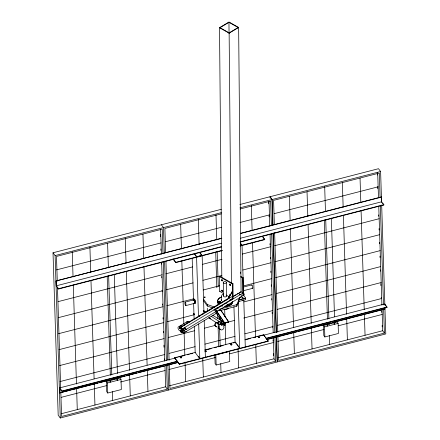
<?xml version="1.0" encoding="UTF-8"?>
<svg xmlns="http://www.w3.org/2000/svg" width="440" height="440" viewBox="0 0 440 440"><rect width="100%" height="100%" fill="white"/><g stroke="black" fill="none" stroke-linecap="round" stroke-linejoin="round"><path stroke-width="0.66" d="M224.956 323.059L224.906 325.364L224.56 325.457L224.615 322.867L216.546 310.954M216.926 311.806L224.609 323.158L228.745 322.025L220.682 309.82M181.83 332.37L182.116 332.827L180.593 331.936L180.417 330.803L181.643 331.265L181.83 332.37L183.491 331.37L183.337 330.303L182.089 329.764M221.166 323.774C224.268 320.628 222.167 328.713 221.166 323.774C218.977 323.554 221.26 321.794 221.782 322.768M203.83 310.877C204.589 310.756 205.046 313.12 203.847 310.833M251.62 285.428C252.296 283.888 253.297 287.76 252.511 288.376L243.26 290.763M381.255 199.26L381.238 198.82M218.878 302.137L219.285 302.72L220.27 302.467M221.606 299.844L221.397 300.812C221.227 298.518 220.396 294.586 223.68 294.069M228.206 304.205L227.75 304.568A0.754 0.446 0.1 0 0 228.184 304.293A1.133 0.665 0.1 0 1 227.634 304.398M218.84 310.084L220.115 310.536L236.803 306.224L236.77 304.678L240.119 297.143M236.803 306.224L239.014 301.252M240.108 297.182L238.887 299.909L238.931 301.439L245.691 299.69L245.663 298.139L243.931 295.713M232.513 291.368L228.63 298.634L228.365 298.48L232.249 291.214L232.584 298.716L181.412 329.466L179.284 328.235L179.273 327.833L229.268 297.786M220.049 329.302A2.398 2.134 -57.3 0 1 218.631 327.971L217.773 322.344L218.658 321.112L211.167 316.294M221.04 320.458L223.075 321.794L223.933 327.421A2.398 2.134 -57.3 0 1 219.61 328.603L218.752 322.971L219.516 321.772L222.019 321.09L212.845 315.304M56.304 282.651L56.546 283.327M240.471 273.411L240.427 272.129M193.715 299.893L185.125 302.115L184.861 303.039L185.18 304.793L185.763 305.613L195.014 303.226M185.763 305.613L185.928 303.804L185.125 302.115M180.268 325.804L186.769 321.893M181.044 327.173L182.221 326.469M183.398 325.76L185.163 324.698M196.339 317.983L197.516 317.279M198.693 316.569L200.453 315.513M202.219 314.452L203.396 313.742M205.161 312.68L206.338 311.977M207.515 311.267L209.281 310.211M211.041 309.15L212.218 308.44M213.983 307.379L215.16 306.675M216.337 305.965L218.103 304.909M219.863 303.848L221.04 303.138M222.805 302.077L223.982 301.373M225.159 300.663L226.924 299.607M181.412 329.466L181.368 327.036L232.54 296.285L232.199 296.087M215.386 309.579L240.378 294.541M180.686 330.688L182.347 329.687M182.578 328.576L183.639 329.186L185.455 328.097L186.186 329.428L217.091 310.838L215.743 309.678A1.777 1.007 59 0 0 214.792 309.27M181.538 331.177L183.238 330.204M181.819 331.65L183.48 330.649M182.116 332.09L183.711 333.009L184.415 332.624L184.371 330.407L186.186 329.318M216.716 311.504L241.714 296.466M183.711 333.009L217.124 312.834L217.091 310.838M221.81 277.695L219.511 27.687L229.026 22L238.645 27.473L241.071 291.902L233.239 296.588M228.954 22.325L219.995 27.681L229.147 32.885L238.106 27.527L228.954 22.325L229.053 33.314M231.424 283.168L229.13 33.16L238.645 27.473M223.801 293.716L219.698 291.39L219.566 276.7L220.094 276.381L232.975 283.707L233.112 298.397L232.584 298.716L232.447 284.026L232.975 283.707M219.698 291.39L220.231 291.071M240.961 291.742L242.721 292.743L242.583 278.053L243.111 277.734L240.768 276.403M233.255 296.312L236.055 294.635M237.171 293.97L238.293 293.298M239.415 292.627L240.532 291.957M242.721 292.743L243.249 292.424L243.111 277.734M185.521 331.92L186.225 331.529M242.181 293.475C241.038 294.668 244.761 293.937 242.616 293.304M60.044 389.956L59.565 390.528L60.071 390.836M224.615 322.867L228.751 321.739M221.254 324.346L222.767 323.928M276.276 336.65L277.085 362.01L60.291 418L58.19 415.19L53.015 252.769L221.265 209.319M239.882 204.507L269.808 196.779L271.909 199.59L272.718 224.95M270.155 198.072L270.111 196.702L378.51 168.707L380.611 171.518L381.59 202.356M53.015 252.769L55.116 255.585L221.37 212.647M239.987 207.834L271.909 199.59M270.111 196.702L272.212 199.513L380.611 171.518M221.408 213.84L164.89 228.437L165.66 252.478M240.026 209.033L270.606 201.135L271.376 225.17M56.436 269.896L161.035 242.88M165.484 241.731L221.661 227.222M239.987 222.492L269.434 214.885M274.186 213.659L378.131 186.813M221.513 246.923L58.52 289.02L56.199 285.912L56.04 280.951L221.694 238.167M240.323 233.354L381.359 196.928L381.651 201.779L383.829 204.688L383.84 205.002L240.141 242.11M56.04 280.951L221.837 238.359M240.466 233.552L381.502 197.126M56.188 281.144L56.337 285.797L221.32 243.188M240.614 238.205L381.651 201.779M56.337 285.797L58.509 288.706L221.502 246.615M240.13 241.802L383.829 204.688M240.328 245.41L241.544 245.097L240.361 243.507M173.036 258.698L175.747 262.322L222.233 250.316M240.169 245.68L264.743 239.338L264.754 239.646L240.18 245.993M194.255 253.853L196.576 256.954L202.142 255.519L203.968 312.895M173.431 259.529L175.753 262.631L222.244 250.624M58.102 301.637L162.052 274.791M165.853 273.807L192.577 266.904M202.389 264.369L222.024 259.303M242.314 254.062L270.452 246.796M274.549 245.735L379.148 218.719M58.614 317.592L162.564 290.741M166.359 289.762L193.083 282.86M202.901 280.324L221.876 275.423M242.82 270.017L270.957 262.746M275.061 261.69L379.66 234.674M203.236 289.999L219.599 285.775M58.471 333.713L163.07 306.697M166.87 305.718L193.589 298.815M243.326 285.967L271.469 278.702M275.567 277.646L380.166 250.63M243.282 287.095L251.873 284.873M58.982 349.668L163.576 322.652M167.376 321.673L194.101 314.77M204.573 312.065L207.191 311.388M243.837 301.923L271.975 294.657M276.727 293.43L380.677 266.585M220.726 308.825L236.77 304.678M59.488 365.618L164.087 338.608M168.537 337.458L194.607 330.721M204.424 328.191L215.551 325.314M224.714 322.949L234.526 320.414M243.689 318.048L272.487 310.613M277.233 309.381L381.183 282.535M59.994 381.574L164.593 354.558M169.043 353.414L195.118 346.676M204.936 344.141L235.037 336.369M244.855 333.834L272.993 326.562M277.745 325.336L381.689 298.491M245.086 339.548L263.681 334.747L268.334 341.264L179.339 364.254L174.697 358.039L174.686 357.731L195.272 352.413M204.573 350.014L235.125 342.122M174.697 358.039L177.353 357.357M178.679 357.011L183.992 355.641M187.314 354.783L189.305 354.266M190.636 353.925L192.627 353.408M205.909 349.982L211.222 348.607M214.544 347.749L216.535 347.237M217.866 346.891L223.179 345.521M229.818 343.805L231.814 343.288M233.139 342.947L235.136 342.43M245.097 339.861L250.41 338.486M253.732 337.629L255.723 337.117M257.048 336.77L263.027 335.231M178.255 362.5L59.807 392.86L59.648 387.899L175.296 358.028M262.361 335.544L384.659 303.958L386.98 307.06L386.986 307.373L266.69 338.443M59.648 387.899L61.969 391L177.617 361.136M266.013 338.305L386.98 307.06M59.95 393.058L59.802 388.399L61.974 391.314L177.623 361.444M59.807 392.86L70.439 390.115M71.77 389.769L97.691 383.075M99.017 382.734L109.654 379.99M110.985 379.643L124.938 376.041M126.269 375.694L136.901 372.95M138.232 372.603L164.153 365.91M165.484 365.569L178.112 362.307M267.173 339.306L297.083 331.579M298.414 331.238L324.335 324.544M325.661 324.198L330.979 322.823M332.31 322.482L384.153 309.095M266.656 339.669L384.962 309.117L384.775 307.681M106.387 381.563L119.961 378.054L121.011 379.462L121.336 389.527L107.756 393.03L106.706 391.627L106.387 381.563L107.437 382.965L107.756 393.03M323.483 325.49L337.062 321.986L338.113 323.389L338.432 333.454L324.852 336.963L323.802 335.555L323.483 325.49L324.533 326.898L324.852 336.963M174.686 357.731L179.328 363.941L268.323 340.956M107.437 382.965L121.011 379.462M324.533 326.898L338.113 323.389M61.155 397.359L106.86 385.556M120.604 382.008L165.105 370.513M168.905 369.534L215.259 357.561M229.653 353.843L273.504 342.518M277.602 341.462L323.956 329.489M338.355 325.77L382.201 314.446M216.156 365.035L229.735 361.532L229.411 351.466L215.837 354.97L216.156 365.035L215.105 363.632L214.825 354.904M61.672 413.633L165.621 386.788L164.956 365.86M169.422 385.809L274.021 358.793L273.356 337.865M278.119 357.731L382.718 330.721L382.052 309.793M166.54 365.118L167.31 389.153L61.595 416.455L60.825 392.42M274.94 337.123L275.704 361.158L169.989 388.459L169.224 364.425M383.642 309.045L384.406 333.086L278.69 360.388L277.921 336.347M220.847 324.594L220.55 324.527M221.7 325.182L220.44 324.33L220.27 323.197M230.802 299.877L230.417 299.849M242.209 295.911L243.194 295.57L243.084 295.235M223.949 322.933L224.065 323.543M252.511 288.376L252.071 287.903M203.429 299.024L207.306 304.507L214.335 306.972M216.887 307.868L218.169 308.319M203.462 300.57L207.339 306.053L212.448 307.846M219.511 27.687L229.13 33.16M240.829 277.052L242.583 278.053M219.566 276.7L232.447 284.026M226.144 295.053L229.653 297.05M222.415 324.005L222.415 323.45M232.54 296.285L232.26 293.673M182.264 326.26L181.203 325.644A2.398 1.353 59 0 0 179.85 326.31M184.388 327.486L185.455 328.097M180.455 327.349L179.388 326.733A2.398 1.353 59 0 0 177.997 327.822A2.398 1.353 59 0 0 179.46 330.555L180.521 331.172M181.368 327.036L181.032 326.838L181.066 328.867L179.273 327.833M222.09 321.161L223.075 321.794M221.381 322.514L222.679 323.345M218.537 321.145L219.516 321.772M220.566 322.74L221.463 323.318M217.773 322.344L218.752 322.971M209.93 318.566L218.581 324.126M184.844 328.262L186.186 329.428M382.679 203.445L383.84 205.002M384.813 304.464L386.986 307.373M382.652 330.743L384.406 333.086M333.696 322.856L334.747 324.258L334.659 321.519M262.422 236.231L264.743 239.338M262.433 236.539L264.754 239.646M326.601 324.687L327.652 326.09L327.564 323.351M240.493 243.128L242.039 245.201L243.65 295.741M264.853 336.611L263.681 334.747M265.628 337.645L267.949 340.747M199.821 252.417L202.142 255.519M199.271 252.241L201.647 255.415L196.779 256.674L194.403 253.495M273.955 358.815L275.704 361.158M161.409 224.774L163.51 227.59L164.318 252.945M235.571 342.298L236.363 343.36M237.155 344.416L238.733 346.533M198.44 356.323L200.024 358.441M165.209 386.342L167.31 389.153M116.595 378.923L117.645 380.331L117.557 377.591M109.505 380.754L110.556 382.162L110.49 380.105M238.739 293.15L239.905 294.795M220.677 310.107L222.211 312.378M222.981 313.511L228.745 322.025M215.012 308.682L215.776 309.815M216.453 312.879L217.993 315.145M219.142 316.85L220.682 319.121M224.136 324.225L224.906 325.364M216.112 312.972L221.87 321.481M223.41 323.752L224.56 325.457M183.639 329.186L184.371 330.407M223.746 323.252L223.955 323.582L223.729 323.169M381.678 205.101L384.868 305.151M384.918 307.786L385.786 333.933L277.387 361.933L276.579 336.573M381.359 196.928L381.519 201.894M380.072 197.098L379.308 173.063L273.592 200.365L274.357 224.4M380.358 206.03L383.51 304.925M377.691 172.854L378.472 197.45M378.747 206.09L381.904 305.14M377.295 172.997L377.361 175.06M377.729 186.731L377.795 188.793M378.625 214.891L378.67 216.266M379.066 228.63L379.11 229.999M379.5 242.363L379.544 243.738M379.94 256.096L379.984 257.471M380.38 269.836L380.424 271.211M380.815 283.569L380.881 285.632M381.255 297.308L381.299 298.678M381.689 311.041L381.733 312.416M382.151 325.463L382.195 326.838M360.041 178.079L360.822 202.675M361.081 210.656L364.232 309.7M364.381 314.353L365.052 335.28M342.37 182.644L343.156 207.24M343.409 215.215L346.566 314.264M346.715 318.918L347.38 339.845M331.364 218.136L334.505 316.729M324.682 186.544L325.463 211.139M325.738 219.78L328.895 318.83M329.043 323.483L329.087 324.814M329.428 335.594L329.709 344.41M324.269 219.967L327.437 319.242M307.032 191.769L307.813 216.365M308.072 224.345L311.229 323.395M311.377 328.048L312.043 348.97M289.361 196.334L290.147 220.93M290.4 228.905L293.535 327.289M293.706 332.607L294.371 353.535M274.621 232.645L277.794 332.228M272.212 199.513L273.02 224.868M273.279 233.096L276.447 332.464M272.982 233.173L276.149 332.541M271.656 234.102L274.786 332.31M269.011 201.591L269.797 226.188M270.05 234.163L273.185 332.547M268.615 201.757L268.68 203.819M269.055 215.496L269.099 216.865M269.951 243.65L269.995 245.025M270.386 257.389L270.43 258.759M270.826 271.123L270.87 272.498M271.266 284.861L271.31 286.231M271.7 298.595L271.744 299.97M272.14 312.329L272.184 313.704M272.575 326.068L272.619 327.443M273.014 339.801L273.059 341.176M273.454 353.54L273.515 355.597M251.323 205.491L252.126 230.747M252.505 242.715L255.514 337.111M255.75 344.421L256.35 363.358M243.782 299.838L245.284 346.968M238.26 302.643L239.723 348.403L235.081 342.194L233.948 306.68M238.079 348.986L238.684 367.917M224.67 309.199L224.912 316.729M225.11 322.894L225.808 344.8M215.98 214.615L216.788 239.877M217.146 251.18L218.268 286.407M219.241 316.987L219.329 319.649M219.626 328.955L220.176 346.236M220.732 363.666L221.012 372.482M215.705 252.148L216.838 287.755M217.712 315.139L217.822 318.56M218.103 327.465L218.713 346.632M204.21 320.408L205.381 357.291M198.314 219.181L199.117 244.442M202.741 358.111L203.34 377.047M196.576 256.954L198.473 316.377M198.71 323.889L199.821 358.727L195.179 352.517L194.354 326.562M192.176 258.258L193.479 299.239M193.611 303.336L194.112 319.05M180.664 224.406L181.445 249.002M181.83 260.97L183.843 324.12M184.096 332.096L184.839 355.366M185.048 362.01L185.674 381.607M179.328 363.941L179.339 364.254M175.747 262.322L175.753 262.631M165.941 261.404L169.092 360.3M164.582 261.168L167.728 359.849M167.882 364.65L168.685 390.005M162.998 253.858L162.206 229.13L56.491 256.432L57.283 281.16M163.24 261.41L166.392 360.311M160.611 229.587L161.398 254.183M161.651 262.158L164.808 361.207M160.369 234.559L160.435 236.621M160.831 248.985L160.875 250.355M161.266 262.719L161.31 264.094M161.706 276.457L161.75 277.827M162.14 290.191L162.184 291.566M162.58 303.925L162.624 305.3M163.02 317.664L163.064 319.039M163.455 331.397L163.499 332.772M163.895 345.136L163.961 347.193M164.329 358.87L164.373 360.245M142.945 234.152L143.726 258.748M143.979 266.723L147.114 365.107M147.285 370.425L147.95 391.353M125.252 238.046L126.055 263.307M126.313 271.288L129.47 370.337M129.619 374.99L130.284 395.912M114.263 274.208L117.431 373.483M107.602 243.276L108.389 267.872M108.642 275.847L111.799 374.897M112.332 391.661L112.613 400.477M107.173 276.04L110.336 375.315M89.914 247.176L90.717 272.437M90.97 280.412L94.105 378.796M94.276 384.115L94.947 405.042M72.243 251.74L73.051 276.997M73.304 284.977L76.461 384.027M76.588 388.014L77.275 409.607M61.969 391L61.974 391.314M58.509 288.706L58.52 289.02M57.475 287.342L60.671 387.613M55.116 255.585L60.291 418M220.083 308.99L220.115 310.536M207.306 304.507L207.339 306.053M226.413 282.497A1.562 0.918 -1.1 0 1 224.021 283.277A1.562 0.918 -1.1 0 1 224.114 281.683A1.562 0.918 -1.1 0 1 226.413 282.497L226.661 296.065M223.289 282.475L223.537 296.043M216.056 313.473L216.024 311.476L214.676 310.316A1.777 1.007 59 0 0 213.725 309.909M181.11 330.93L181.132 332.272M207.295 308.182A16.588 5.033 75.5 0 1 207.191 311.427M242.787 297.209A0.567 0.336 -1.1 0 1 242.831 297.721A0.567 0.336 -1.1 0 1 241.973 297.666A0.567 0.336 -1.1 0 1 242.226 297.171M230.758 285.214A0.754 0.435 59.1 0 1 230.159 284.829A0.754 0.435 59.1 0 1 229.961 284.075M229.917 295.9A0.754 0.435 59.1 0 1 229.554 294.872A0.754 0.435 59.1 0 1 230.313 295.009M230.318 295.449A0.754 0.435 59.1 0 1 230.06 294.618M222.849 280.577A0.682 0.391 59.1 0 1 222.266 280.329A0.682 0.391 59.1 0 1 222.035 279.582M222.871 291.214A0.754 0.435 59.1 0 1 222.063 290.23M228.608 304.04A1.133 0.665 0.1 0 1 227.634 304.788M228.129 308.22A0.654 0.385 0.1 0 1 227.233 308.523M228.173 308.236A0.748 0.44 0.1 0 1 227.2 308.479M226.589 303.331A1.133 0.665 0.1 0 1 226.798 303.204M232.573 302.335A7.491 4.46 -0.8 0 1 224.84 306.295A7.541 4.488 -0.8 0 0 232.623 302.291M222.299 305.987A7.491 4.46 -0.8 0 1 221.139 305.641M217.718 301.34A7.491 4.46 -0.8 0 0 218.845 304.304A7.541 4.488 -0.8 0 1 217.668 301.284M222.282 305.965A7.541 4.488 -0.8 0 1 221.117 305.618M226.144 305.355A7.541 4.488 -0.8 0 0 232.612 301.416A7.491 4.46 -0.8 0 1 226.132 305.277M219.17 303.716A7.541 4.488 -0.8 0 1 221.639 296.973M219.208 303.65A7.491 4.46 -0.8 0 1 221.661 296.951M227.992 308.187A2.811 1.672 -0.8 0 1 224.136 309.557M226.287 295.488A1.513 0.896 -0.8 0 1 226.21 296.643A1.513 0.896 -0.8 0 1 224.285 296.813A1.513 0.896 -0.8 0 1 223.696 295.719M220.286 301.747A1.133 0.665 0.1 0 1 220.451 302.726A1.133 0.665 0.1 0 1 218.785 302.736A1.133 0.665 0.1 0 1 218.911 301.752M219.45 301.62A1.133 0.665 0.1 0 1 219.742 301.62M220.308 302.445A0.754 0.446 0.1 0 1 219.329 302.693A0.754 0.446 0.1 0 1 218.911 302.115M220.204 302.005A0.754 0.446 0.1 0 1 220.303 302.104M231.632 298.991A1.133 0.665 0.1 0 1 231.44 299.932A1.133 0.665 0.1 0 1 229.856 299.816M231.864 298.92A1.133 0.665 0.1 0 1 230.323 299.635M180.681 357.973A0.567 0.319 -1.8 0 1 180.747 357.544A0.567 0.319 -1.8 0 1 181.511 357.522A0.567 0.319 -1.8 0 1 181.577 357.957M206.162 351.549A0.567 0.319 -1.8 0 1 205.293 351.703A0.567 0.319 -1.8 0 1 205.293 351.192A0.567 0.319 -1.8 0 1 206.156 351.307M231.704 345.037A0.567 0.319 -1.8 0 1 230.863 344.949A0.567 0.319 -1.8 0 1 231.187 344.487A0.567 0.319 -1.8 0 1 231.919 344.735M258.44 337.711A0.567 0.319 -1.8 0 1 259.001 337.337A0.567 0.319 -1.8 0 1 259.562 337.689M193.386 300.361A1.507 0.457 75.5 0 1 194.211 300.745M194.436 301.483A1.507 0.457 75.5 0 1 194.282 302.896M193.083 300.267A2.261 0.688 75.5 0 1 193.897 299.569A2.261 0.688 75.5 0 1 194.827 302.599A2.261 0.688 75.5 0 1 194.013 303.292M193.974 299.288A2.261 0.688 75.5 0 1 195.41 301.015A2.261 0.688 75.5 0 1 195.041 303.325M194.716 299.986A1.507 0.457 75.5 0 1 194.871 300.229M195.14 300.894A1.507 0.457 75.5 0 1 195.338 302M179.916 326.447A2.277 1.287 59 0 1 181.781 326.084M186.544 322.163A2.277 1.287 59 0 1 188.678 322.553M184.19 327.888A1.777 1.007 59 0 1 184.514 328.026M215.776 310.2A1.177 0.665 59 0 1 215.963 310.437M187.055 322.152A2.277 1.287 59 0 1 189.321 322.168M240.95 296.379A1.177 0.665 59 0 0 241.874 296.109A1.177 0.665 59 0 0 241.142 294.63L240.928 294.503A1.177 0.665 59 0 0 240.218 294.899M243.551 295.075A1.177 0.665 59 0 0 244.261 294.558A1.177 0.665 59 0 0 243.524 293.194L243.309 293.068A1.177 0.665 59 0 0 242.655 293.26M243.172 299.893A0.567 0.336 -1.1 0 1 242.319 300.305M210.722 318.797A1.777 1.584 -57.3 0 1 209.264 317.07M210.579 318.368A1.777 1.584 -57.3 0 1 208.819 317.565M216.799 326.744A2.277 2.03 -57.3 0 1 214.775 324.698A2.277 2.03 -57.3 0 1 216.948 322.344M217.146 326.97A2.277 2.03 -57.3 0 1 216.75 322.68M220.121 329.192A2.277 2.03 -57.3 0 1 219.621 329.01M219.197 328.691A2.277 2.03 -57.3 0 1 218.724 326.607M203.379 311.091A1.177 1.045 -57.3 0 1 204.485 312.081M193.853 313.517C194.359 315.739 194.854 314.562 193.853 313.517M219.522 324.181L219.819 324.742L219.538 324.132M220.721 323.818L220.968 324.434L220.721 323.818M181.495 330.423L182.193 330.512L181.495 330.423M245.663 298.139L238.904 299.888L245.674 298.155M204.347 297.512A0.567 0.336 -0.8 0 0 205.249 297.275A0.567 0.336 -0.8 0 0 204.474 296.929A0.567 0.336 -0.8 0 0 204.347 297.512M229.438 284.708A0.754 0.435 59.1 0 0 230.335 285.494A0.754 0.435 59.1 0 0 230.087 284.334A0.754 0.435 59.1 0 0 229.438 284.708M221.507 280.181A0.682 0.391 59.1 0 0 222.321 280.891A0.682 0.391 59.1 0 0 222.096 279.846A0.682 0.391 59.1 0 0 221.507 280.181M221.556 290.714A0.754 0.435 59.1 0 0 222.453 291.5A0.754 0.435 59.1 0 0 222.206 290.34A0.754 0.435 59.1 0 0 221.556 290.714M229.708 297.303A7.541 4.488 -0.8 0 0 228.597 296.895A7.491 4.46 -0.8 0 1 229.68 297.281M218.933 302.423A1.133 0.665 0.1 0 0 220.732 301.972A1.133 0.665 0.1 0 0 219.164 301.279A1.133 0.665 0.1 0 0 218.933 302.423M180.774 357.72A0.567 0.319 -1.8 0 0 181.676 357.489A0.567 0.319 -1.8 0 0 180.901 357.17A0.567 0.319 -1.8 0 0 180.774 357.72M205.282 351.389A0.567 0.319 -1.8 0 0 206.19 351.159A0.567 0.319 -1.8 0 0 205.409 350.84A0.567 0.319 -1.8 0 0 205.282 351.389M231.006 344.74A0.567 0.319 -1.8 0 0 231.913 344.509A0.567 0.319 -1.8 0 0 231.132 344.19A0.567 0.319 -1.8 0 0 231.006 344.74M258.649 337.612A0.567 0.319 -1.8 0 0 259.551 337.375A0.567 0.319 -1.8 0 0 258.775 337.057A0.567 0.319 -1.8 0 0 258.649 337.612M242.181 293.546A0.567 0.336 -1.1 0 0 243.078 293.298A0.567 0.336 -1.1 0 0 242.292 292.969A0.567 0.336 -1.1 0 0 242.181 293.546"/></g></svg>
